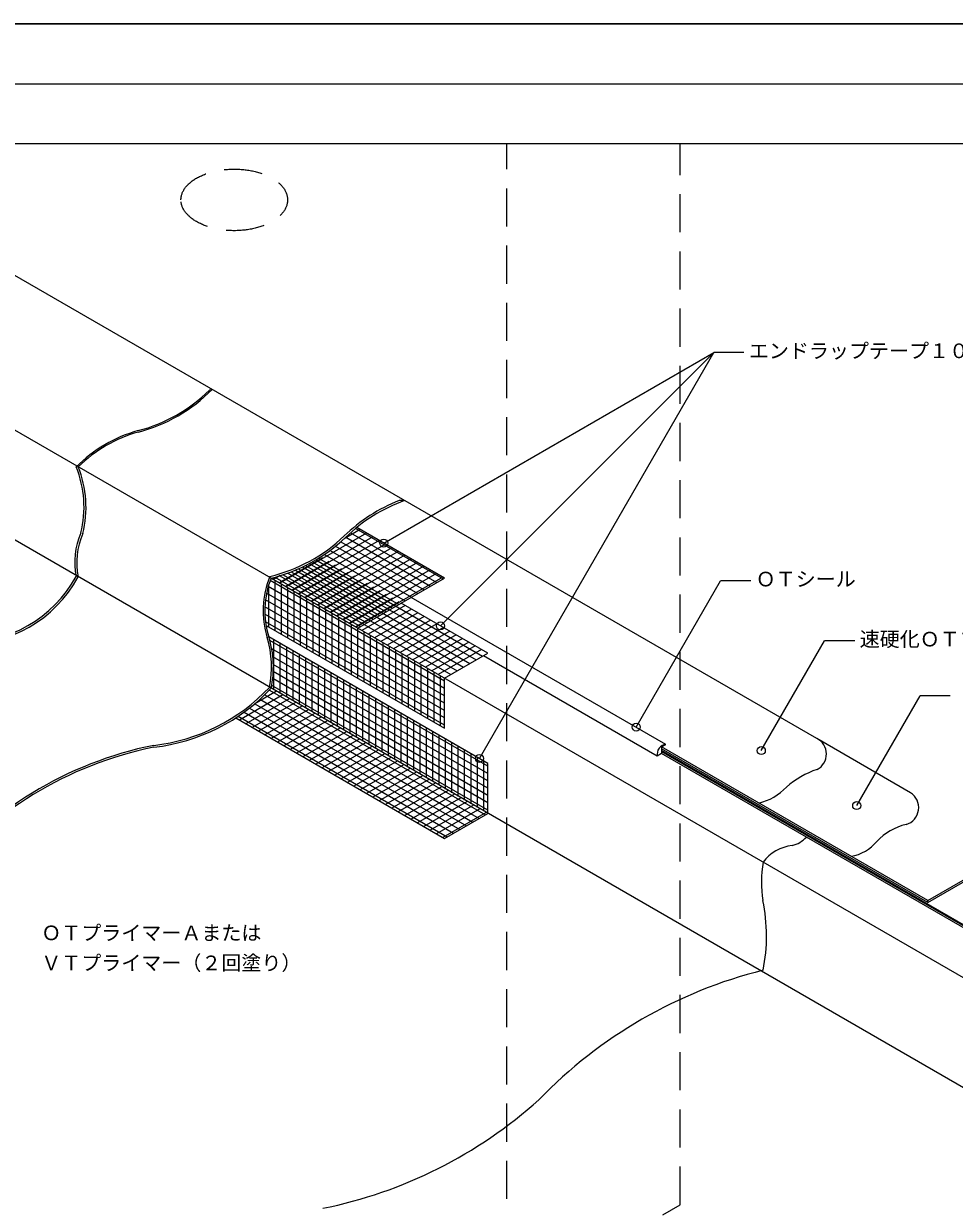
# Model space of a CAD drawing. Units: millimetres, scale not verified. Extents: x -1380 to 1380, y -955 to 955.
# Drawn here: x -222 to 708, y -229 to 955 of the extents above; entities that cross this region are included whole.
import ezdxf
from ezdxf.enums import TextEntityAlignment as Align

# ---------------------------------------------------------------- set-up
doc = ezdxf.new("R2010")
doc.units = ezdxf.units.MM
doc.header["$LTSCALE"] = 3
doc.linetypes.add('USER1', pattern=[19.05, 12.7, -6.35])
for name, color, linetype, lineweight in [('0-0_0', 7, 'Continuous', 18), ('0-1_WAKU', 7, 'Continuous', 18), ('0-2_KUTAI', 3, 'Continuous', 18), ('0-3_BOUSUI', 1, 'Continuous', 18), ('0-4_MOJI', 7, 'Continuous', 18), ('0-5_HATCH', 9, 'Continuous', 18), ('0-6_KANAMONO', 4, 'Continuous', 18), ('0-7_bousui2', 7, 'USER1', 9), ('0-8_KUTAI2', 3, 'USER1', 18)]:
    doc.layers.add(name, color=color, linetype=linetype, lineweight=lineweight)
doc.styles.add('ＭＳ ゴシック', font='')
doc.styles.get('ＭＳ ゴシック').set_extended_font_data('MS Gothic')

msp = doc.modelspace()

# ---------------------------------------------------------------- linework, layer by layer
at = {"layer": '0-0_0'}
msp.add_line((-1380, 895), (1380, 895), dxfattribs=at)
for points in [[(25.011, 400.985), (111.614, 350.985), (198.216, 400.985), (110.528, 451.612)], [(19.999, 353.879), (198.216, 250.985), (198.216, 300.985), (241.517, 325.985), (154.915, 375.985)], [(-10.368, 261.411), (198.216, 140.985), (241.517, 165.985), (241.517, 215.985), (22.846, 342.235)]]:
    msp.add_lwpolyline(points, dxfattribs=at)
at = {"layer": '0-1_WAKU'}
for points in [[(1380, 835), (-1380, 835), (-1380, 955), (1380, 955)], [(-1380, -955), (1380, -955), (1380, 955), (-1380, 955)]]:
    msp.add_lwpolyline(points, close=True, dxfattribs=at)
at = {"layer": '0-2_KUTAI'}
for p, q in [((1022.646, -285), (-917.25, 835)), ((1022.646, -175), (-726.725, 835))]:
    msp.add_line(p, q, dxfattribs=at)
at = {"layer": '0-3_BOUSUI'}
for p, q in [((570.079, 240.765), (-459.167, 835)), ((-33.894, 589.469), (-36.678, 588.723)), ((158.299, 478.506), (152.792, 478.506)), ((419.486, 234.935), (165.047, 381.835)), ((663.818, 186.644), (570.079, 240.765)), ((415.155, 232.435), (419.486, 234.935)), ((680.999, 76.95), (415.155, 230.435)), ((680.999, 76.95), (680.999, 78.95))]:
    msp.add_line(p, q, dxfattribs=at)
for points in [[(680.999, 78.95), (767.21, 128.724), (771.26, 128.362), (1380, 479.818)], [(680.999, 76.95), (767.602, 126.95), (771.652, 126.588), (1380, 477.818)], [(680.999, 78.95), (415.155, 232.435), (415.155, 225.735), (410.825, 223.235), (237.187, 323.485)], [(415.155, 227.735), (979.345, -98), (979.345, -100), (415.155, 225.735)]]:
    msp.add_lwpolyline(points, dxfattribs=at)
for centre, radius, start, end in [((-148.808, 703.587), 160.522, 284.79826, 314.31001), ((-148.808, 703.587), 161.952, 284.8008, 315.1992), ((-70.928, 414.22), 139.147, 105.36974, 135.27401), ((-70.928, 414.22), 137.716, 105.37269, 134.62731), ((-268.471, 471.945), 106.554, 345.98844, 22.16198), ((-268.471, 471.945), 108.551, 345.89632, 21.78533), ((213.572, 324.449), 165.613, 111.53064, 134.21727), ((213.572, 324.449), 163.673, 109.73715, 134.22133), ((-99.304, 417.013), 71.946, 156.11368, 191.60002), ((-99.304, 417.013), 69.949, 155.97402, 192.20033), ((-14.812, 561.987), 163.912, 283.589, 313.52813), ((-14.812, 561.987), 165.853, 283.89287, 313.53219), ((-281.998, 465.004), 128.428, 268.72816, 330.90116), ((105.461, 368.605), 88.57, 157.38583, 197.6923), ((-281.998, 465.004), 130.425, 268.76979, 331.23021), ((105.461, 368.605), 86.721, 158.07604, 197.70293), ((-76.784, 312.355), 102.166, 348.43351, 16.68525), ((-76.784, 312.355), 104.014, 348.14378, 16.69428), ((-113.533, 420.776), 187.994, 276.4855, 316.71019), ((-113.533, 420.776), 189.842, 276.50976, 316.86829), ((562.54, 225.228), 17.269, 297.19136, 64.11451), ((-17.772, -134.014), 375.47, 101.44854, 141.41519), ((-17.772, -134.014), 373.622, 101.46078, 141.42507), ((420.4, 225.203), 9.775, 95.36997, 191.61288), ((597.049, 128.465), 85.643, 108.1076, 131.8924), ((499.73, 229.947), 55.083, 283.23168, 316.76832), ((654.301, 171.777), 17.652, 286.8668, 57.37497), ((671.981, 99.383), 56.904, 102.74883, 137.25117), ((539.868, 160.199), 26.79, 282.06776, 317.93224), ((551.466, 90.112), 44.297, 97.77987, 142.22013), ((597.46, 164.979), 42.413, 279.48604, 320.51396), ((646.347, 97.353), 131.407, 171.29123, 188.09338), ((349.773, 43.558), 170.175, 348.36927, 11.97022), ((630.783, -447.351), 470.697, 104.05728, 135.94272), ((-13.403, 219.507), 457.034, 281.35338, 312.01805)]:
    msp.add_arc(centre, radius, start, end, dxfattribs=at)
at = {"layer": '0-4_MOJI'}
for p, q in [((137.503, 436.038), (467.262, 626.425)), ((194.163, 353.325), (467.262, 626.425)), ((233.1, 220.845), (467.262, 626.425)), ((497.262, 626.425), (467.262, 626.425)), ((389.72, 252.224), (474.095, 398.366)), ((504.095, 398.366), (474.095, 398.366)), ((514.737, 228.759), (578.018, 338.366)), ((608.018, 338.366), (578.018, 338.366)), ((609.999, 173.759), (673.281, 283.366)), ((703.281, 283.366), (673.281, 283.366))]:
    msp.add_line(p, q, dxfattribs=at)
for centre in [(137.503, 436.038), (194.163, 353.325), (389.72, 252.224), (514.737, 228.759), (233.1, 220.845), (609.999, 173.759)]:
    msp.add_circle(centre, 4, dxfattribs=at)
at = {"layer": '0-5_HATCH'}
for p, q in [((109.471, 450.748), (196.939, 400.248)), ((120.325, 445.955), (33.722, 395.955)), ((126.675, 442.289), (40.072, 392.289)), ((133.025, 438.623), (46.422, 388.623)), ((113.975, 449.622), (97.967, 440.38)), ((99.512, 441.833), (184.239, 392.916)), ((104.367, 446.362), (190.589, 396.582)), ((139.375, 434.957), (52.772, 384.957)), ((145.725, 431.291), (59.122, 381.291)), ((152.075, 427.625), (65.472, 377.625)), ((84.008, 428.787), (165.189, 381.917)), ((89.432, 432.988), (171.539, 385.583)), ((94.597, 437.338), (177.889, 389.249)), ((76.417, 421.306), (33.116, 396.306)), ((82.767, 417.639), (39.466, 392.639)), ((63.175, 415.613), (229.966, 319.316)), ((66.03, 417.17), (146.139, 370.919)), ((69.613, 419.228), (236.316, 322.982)), ((158.425, 423.958), (71.822, 373.958)), ((72.325, 420.868), (152.489, 374.585)), ((164.775, 420.292), (78.172, 370.292)), ((78.311, 424.744), (158.839, 378.251)), ((171.125, 416.626), (84.522, 366.626)), ((31.589, 402.756), (26.766, 399.972)), ((34.114, 403.514), (27.372, 399.622)), ((33.603, 403.357), (204.566, 304.651)), ((37.184, 404.494), (120.739, 356.254)), ((41.654, 406.041), (210.916, 308.317)), ((45.022, 407.302), (127.089, 359.92)), ((89.117, 413.973), (45.816, 388.973)), ((49.233, 408.998), (217.266, 311.984)), ((95.467, 410.307), (52.166, 385.307)), ((52.412, 410.368), (133.439, 363.586)), ((56.393, 412.196), (223.616, 315.65)), ((101.817, 406.641), (58.516, 381.641)), ((59.402, 413.664), (139.789, 367.252)), ((108.167, 402.975), (64.866, 377.975)), ((177.475, 412.96), (90.872, 362.96)), ((183.825, 409.294), (97.222, 359.294)), ((190.175, 405.628), (103.572, 355.628)), ((198.216, 290.837), (22.101, 392.517)), ((22.65, 352.348), (22.65, 394.352)), ((198.216, 298.17), (24.122, 398.683)), ((28.839, 401.98), (114.389, 352.588)), ((29, 348.682), (29, 398.682)), ((35.35, 345.016), (35.35, 395.016)), ((41.7, 341.35), (41.7, 391.35)), ((114.517, 399.309), (71.216, 374.309)), ((120.867, 395.642), (77.566, 370.642)), ((127.217, 391.976), (83.916, 366.976)), ((196.525, 401.961), (109.922, 351.961)), ((198.216, 276.173), (19.414, 379.404)), ((198.216, 283.505), (20.522, 386.097)), ((48.05, 337.684), (48.05, 387.684)), ((54.4, 334.018), (54.4, 384.018)), ((60.75, 330.351), (60.75, 380.351)), ((133.567, 388.31), (90.266, 363.31)), ((139.917, 384.644), (96.616, 359.644)), ((146.267, 380.978), (102.966, 355.978)), ((198.216, 268.84), (18.823, 372.413)), ((67.1, 326.685), (67.1, 376.685)), ((73.45, 323.019), (73.45, 373.019)), ((79.8, 319.353), (79.8, 369.353)), ((152.617, 377.311), (109.316, 352.311)), ((158.967, 373.645), (115.666, 348.645)), ((165.317, 369.979), (122.016, 344.979)), ((198.216, 261.508), (18.811, 365.088)), ((198.216, 254.176), (19.47, 357.375)), ((86.15, 315.687), (86.15, 365.687)), ((92.5, 312.021), (92.5, 362.021)), ((98.85, 308.354), (98.85, 358.354)), ((171.667, 366.313), (128.366, 341.313)), ((178.017, 362.647), (134.716, 337.647)), ((184.367, 358.981), (141.066, 333.981)), ((190.717, 355.314), (147.416, 330.314)), ((105.2, 304.688), (105.2, 354.688)), ((111.55, 301.022), (111.55, 351.022)), ((117.9, 297.356), (117.9, 347.356)), ((124.25, 293.69), (124.25, 343.69)), ((197.067, 351.648), (153.766, 326.648)), ((203.417, 347.982), (160.116, 322.982)), ((209.767, 344.316), (166.466, 319.316)), ((241.517, 213.17), (23.793, 338.873)), ((27.851, 289.345), (27.851, 339.345)), ((34.201, 285.679), (34.201, 335.679)), ((40.551, 282.013), (40.551, 332.013)), ((130.6, 290.023), (130.6, 340.023)), ((136.95, 286.357), (136.95, 336.357)), ((143.3, 282.691), (143.3, 332.691)), ((216.117, 340.65), (172.816, 315.65)), ((222.467, 336.984), (179.166, 311.984)), ((228.817, 333.317), (185.516, 308.317)), ((241.517, 205.837), (25.64, 330.474)), ((241.517, 198.505), (26.733, 322.511)), ((46.901, 278.347), (46.901, 328.347)), ((53.251, 274.681), (53.251, 324.681)), ((59.601, 271.015), (59.601, 321.015)), ((149.65, 279.025), (149.65, 329.025)), ((156, 275.359), (156, 325.359)), ((162.35, 271.693), (162.35, 321.693)), ((235.167, 329.651), (191.866, 304.651)), ((241.517, 191.173), (27.199, 314.91)), ((65.951, 267.348), (65.951, 317.348)), ((72.301, 263.682), (72.301, 313.682)), ((78.651, 260.016), (78.651, 310.016)), ((168.7, 268.026), (168.7, 318.026)), ((175.05, 264.36), (175.05, 314.36)), ((181.4, 260.694), (181.4, 310.694)), ((241.517, 176.508), (26.565, 300.611)), ((241.517, 183.84), (27.122, 307.621)), ((85.001, 256.35), (85.001, 306.35)), ((91.351, 252.684), (91.351, 302.684)), ((97.701, 249.018), (97.701, 299.018)), ((187.75, 257.028), (187.75, 307.028)), ((194.1, 253.362), (194.1, 303.362)), ((36.626, 284.279), (-6.675, 259.279)), ((30.276, 287.945), (8.578, 275.418)), ((18.658, 284.52), (232.742, 160.919)), ((23.294, 289.176), (239.092, 164.585)), ((241.517, 169.176), (25.571, 293.852)), ((104.051, 245.351), (104.051, 295.351)), ((110.401, 241.685), (110.401, 291.685)), ((116.751, 238.019), (116.751, 288.019)), ((123.101, 234.353), (123.101, 284.353)), ((42.976, 280.613), (-0.325, 255.613)), ((49.326, 276.947), (6.025, 251.947)), ((8.759, 275.57), (220.042, 153.586)), ((55.676, 273.28), (12.375, 248.28)), ((13.815, 279.984), (226.392, 157.252)), ((129.451, 230.687), (129.451, 280.687)), ((135.801, 227.021), (135.801, 277.021)), ((142.151, 223.354), (142.151, 273.354)), ((-7.776, 263.12), (200.992, 142.588)), ((-2.026, 267.133), (207.342, 146.254)), ((3.482, 271.285), (213.692, 149.92)), ((62.026, 269.614), (18.725, 244.614)), ((68.376, 265.948), (25.075, 240.948)), ((74.726, 262.282), (31.425, 237.282)), ((148.501, 219.688), (148.501, 269.688)), ((154.851, 216.022), (154.851, 266.022)), ((161.201, 212.356), (161.201, 262.356)), ((81.076, 258.616), (37.775, 233.616)), ((87.426, 254.95), (44.125, 229.95)), ((93.776, 251.283), (50.475, 226.283)), ((167.551, 208.69), (167.551, 258.69)), ((173.901, 205.023), (173.901, 255.023)), ((180.251, 201.357), (180.251, 251.357)), ((100.126, 247.617), (56.825, 222.617)), ((106.476, 243.951), (63.175, 218.951)), ((112.826, 240.285), (69.525, 215.285)), ((186.601, 197.691), (186.601, 247.691)), ((192.951, 194.025), (192.951, 244.025)), ((199.301, 190.359), (199.301, 240.359)), ((119.176, 236.619), (75.875, 211.619)), ((125.526, 232.953), (82.225, 207.953)), ((131.876, 229.286), (88.575, 204.286)), ((138.226, 225.62), (94.925, 200.62)), ((205.651, 186.693), (205.651, 236.693)), ((212.001, 183.026), (212.001, 233.026)), ((218.351, 179.36), (218.351, 229.36)), ((224.701, 175.694), (224.701, 225.694)), ((144.576, 221.954), (101.275, 196.954)), ((150.926, 218.288), (107.625, 193.288)), ((157.276, 214.622), (113.975, 189.622)), ((231.051, 172.028), (231.051, 222.028)), ((237.401, 168.362), (237.401, 218.362)), ((163.626, 210.955), (120.325, 185.955)), ((169.976, 207.289), (126.675, 182.289)), ((176.326, 203.623), (133.025, 178.623)), ((182.676, 199.957), (139.375, 174.957)), ((189.026, 196.291), (145.725, 171.291)), ((195.376, 192.625), (152.075, 167.625)), ((201.726, 188.958), (158.425, 163.958)), ((208.076, 185.292), (164.775, 160.292)), ((214.426, 181.626), (171.125, 156.626)), ((220.776, 177.96), (177.475, 152.96)), ((227.126, 174.294), (183.825, 149.294)), ((233.476, 170.628), (190.175, 145.628)), ((239.826, 166.961), (196.525, 141.961))]:
    msp.add_line(p, q, dxfattribs=at)
at = {"layer": '0-6_KANAMONO'}
msp.add_line((849.885, -22.231), (415.155, 228.76), dxfattribs=at)
at = {"layer": '0-7_bousui2'}
msp.add_ellipse((-11.821, 778.95), major_axis=(-53.276, 0), ratio=0.57735, dxfattribs=at)
at = {"layer": '0-8_KUTAI2'}
msp.add_line((260.544, -905), (260.544, 835), dxfattribs=at)
msp.add_lwpolyline([(416.429, -235), (433.749, -225), (433.749, 835)], dxfattribs=at)

# ---------------------------------------------------------------- texts
at = {"layer": '0-4_MOJI', "style": 'ＭＳ ゴシック'}
for s, p in [('エンドラップテープ１００', (502.262, 616.425)), ('ＯＴシール', (509.095, 388.366)), ('速硬化ＯＴプライマーＭブルー', (613.018, 328.366)), ('ＯＴプライマーＡまたは', (-204.671, 34.873)), ('ＶＴプライマー（２回塗り）', (-204.671, 4.873))]:
    msp.add_text(s, height=14.66, dxfattribs=at).set_placement(p, align=Align.BOTTOM_LEFT)

doc.saveas('drawing.dxf')
